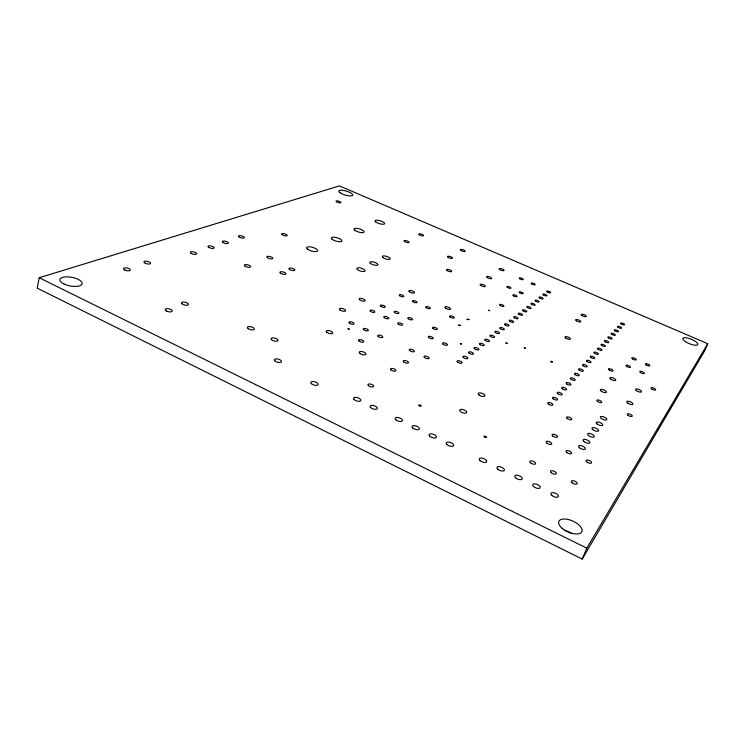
<?xml version="1.0" encoding="UTF-8"?>
<svg xmlns="http://www.w3.org/2000/svg" width="745" height="745" viewBox="0 0 745 745"><rect width="100%" height="100%" fill="white"/><g stroke="black" fill="none" stroke-linecap="round" stroke-linejoin="round"><path stroke-width="1.12" d="M39.187 277.727L37.25 288.166L582.19 559.095L704.546 351.035L707.75 343.715L339.394 185.905L39.187 277.727L586.837 548.162L707.75 343.715M582.19 559.095L586.837 548.162M564.142 530.254A12.563 6.053 24.3 0 1 571.955 533.699M552.324 361.94C550.304 362.973 549.931 359.807 552.324 361.94M525.43 348.204L524.312 347.822L525.43 348.204M507.373 343.417C505.259 344.395 505.063 341.34 507.373 343.417M489.595 310.656L488.543 310.293L489.595 310.656M461.481 343.994L460.289 343.715L461.481 343.994M469.033 319.642L467.068 319.177L469.033 319.642M460.652 325.556L458.65 325.081L460.652 325.556M349.247 329.094L347.971 328.796L349.247 329.094M426.205 307.676A2.431 0.857 18.2 0 0 430.2 308.626A2.431 0.857 18.2 0 0 427.779 306.698A2.431 0.857 18.2 0 0 426.205 307.676M412.879 301.669A2.421 0.857 18 0 0 416.874 302.628A2.421 0.857 18 0 0 414.499 300.71A2.421 0.857 18 0 0 412.879 301.669M399.655 295.709A2.412 0.847 17.7 0 0 403.641 296.659A2.412 0.847 17.7 0 0 401.313 294.769A2.412 0.847 17.7 0 0 399.655 295.709M349.349 323.051A2.654 1.024 16.8 0 0 353.773 324.066A2.654 1.024 16.8 0 0 351.351 321.915A2.654 1.024 16.8 0 0 349.349 323.051M363.681 329.709A2.663 1.034 17.1 0 0 368.114 330.724A2.663 1.034 17.1 0 0 365.637 328.545A2.663 1.034 17.1 0 0 363.681 329.709M378.125 336.414A2.673 1.043 17.4 0 0 382.558 337.429A2.673 1.043 17.4 0 0 380.034 335.222A2.673 1.043 17.4 0 0 378.125 336.414M398.23 324.047A2.57 0.959 17.8 0 0 402.477 325.034A2.57 0.959 17.8 0 0 400 322.948A2.57 0.959 17.8 0 0 398.23 324.047M384.262 317.64A2.561 0.95 17.5 0 0 388.508 318.627A2.561 0.95 17.5 0 0 386.078 316.56A2.561 0.95 17.5 0 0 384.262 317.64M370.405 311.28A2.552 0.95 17.2 0 0 374.642 312.267A2.552 0.95 17.2 0 0 372.249 310.227A2.552 0.95 17.2 0 0 370.405 311.28M531.707 283.92A2.123 0.652 19.7 0 0 535.106 284.767A2.123 0.652 19.7 0 0 532.768 283.128A2.123 0.652 19.7 0 0 531.707 283.92M519.777 278.76A2.114 0.643 19.5 0 0 523.176 279.608A2.114 0.643 19.5 0 0 520.885 277.987A2.114 0.643 19.5 0 0 519.777 278.76M507.336 287.374A2.179 0.689 19.4 0 0 510.856 288.24A2.179 0.689 19.4 0 0 508.509 286.555A2.179 0.689 19.4 0 0 507.336 287.374M519.61 292.729A2.188 0.698 19.7 0 0 523.13 293.595A2.188 0.698 19.7 0 0 520.746 291.891A2.188 0.698 19.7 0 0 519.61 292.729M443.014 344.143A2.598 0.987 18.8 0 0 447.27 345.131A2.598 0.987 18.8 0 0 444.644 342.961A2.598 0.987 18.8 0 0 443.014 344.143M428.72 337.587A2.589 0.978 18.5 0 0 432.975 338.575A2.589 0.978 18.5 0 0 430.396 336.433A2.589 0.978 18.5 0 0 428.72 337.587M409.685 350.597A2.691 1.052 18.2 0 0 414.127 351.612A2.691 1.052 18.2 0 0 411.491 349.349A2.691 1.052 18.2 0 0 409.685 350.597M424.482 357.47A2.701 1.062 18.5 0 0 428.924 358.475A2.701 1.062 18.5 0 0 426.242 356.185A2.701 1.062 18.5 0 0 424.482 357.47M390.948 369.911A2.831 1.164 17.9 0 0 395.623 370.954A2.831 1.164 17.9 0 0 392.913 368.524A2.831 1.164 17.9 0 0 390.948 369.911M368.393 385.603A2.952 1.267 17.5 0 0 373.301 386.683A2.952 1.267 17.5 0 0 370.544 384.094A2.952 1.267 17.5 0 0 368.393 385.603M572.123 482.741A3.157 1.388 23.3 0 0 577.086 483.766A3.157 1.388 23.3 0 0 573.52 480.73A3.157 1.388 23.3 0 0 572.123 482.741M586.799 461.919A3.017 1.267 23.1 0 0 591.53 462.924A3.017 1.267 23.1 0 0 588.075 460.084A3.017 1.267 23.1 0 0 586.799 461.919M551.235 472.73A3.129 1.378 22.7 0 0 556.189 473.764A3.129 1.378 22.7 0 0 552.706 470.775A3.129 1.378 22.7 0 0 551.235 472.73M408.269 318.748A2.524 0.931 18 0 0 412.423 319.717A2.524 0.931 18 0 0 409.964 317.687A2.524 0.931 18 0 0 408.269 318.748M565.706 338.025A2.905 0.978 20.8 0 0 570.316 339.124A2.905 0.978 20.8 0 0 567.029 336.74A2.905 0.978 20.8 0 0 565.706 338.025M576.332 320.769A2.775 0.885 20.7 0 0 580.709 321.831A2.775 0.885 20.7 0 0 577.543 319.605A2.775 0.885 20.7 0 0 576.332 320.769M581.947 315.489A2.729 0.857 20.7 0 0 586.24 316.532A2.729 0.857 20.7 0 0 583.121 314.362A2.729 0.857 20.7 0 0 581.947 315.489M282.066 234.619A2.85 0.931 15.5 0 0 286.853 235.792A2.85 0.931 15.5 0 0 284.46 233.753A2.85 0.931 15.5 0 0 282.066 234.619M566.759 452.466A2.999 1.257 22.6 0 0 571.48 453.472A2.999 1.257 22.6 0 0 568.109 450.678A2.999 1.257 22.6 0 0 566.759 452.466M530.561 462.831A3.101 1.369 22.1 0 0 535.506 463.874A3.101 1.369 22.1 0 0 532.116 460.931A3.101 1.369 22.1 0 0 530.561 462.831M546.914 443.107A2.971 1.248 22.1 0 0 551.635 444.113A2.971 1.248 22.1 0 0 548.339 441.366A2.971 1.248 22.1 0 0 546.914 443.107M552.771 436.039A2.924 1.211 22 0 0 557.4 437.045A2.924 1.211 22 0 0 554.15 434.354A2.924 1.211 22 0 0 552.771 436.039M567.271 418.55A2.803 1.108 22 0 0 571.704 419.528A2.803 1.108 22 0 0 568.537 416.995A2.803 1.108 22 0 0 567.271 418.55M609.112 369.995A2.477 0.857 21.9 0 0 612.967 370.898A2.477 0.857 21.9 0 0 610.081 368.794A2.477 0.857 21.9 0 0 609.112 369.995M651.791 389.03A2.524 0.866 22.7 0 0 655.656 389.924A2.524 0.866 22.7 0 0 652.629 387.754A2.524 0.866 22.7 0 0 651.791 389.03M513.389 295.774A2.216 0.708 19.6 0 0 516.956 296.65A2.216 0.708 19.6 0 0 514.562 294.908A2.216 0.708 19.6 0 0 513.389 295.774M500.1 305.403A2.291 0.764 19.5 0 0 503.797 306.297A2.291 0.764 19.5 0 0 501.348 304.481A2.291 0.764 19.5 0 0 500.1 305.403M267.222 257.546A3.092 1.08 15.1 0 0 272.409 258.785A3.092 1.08 15.1 0 0 269.867 256.513A3.092 1.08 15.1 0 0 267.222 257.546M359.639 299.769A3.138 1.145 16.9 0 0 364.864 300.999A3.138 1.145 16.9 0 0 361.958 298.531A3.138 1.145 16.9 0 0 359.639 299.769M403.706 361.93A2.756 1.108 18.1 0 0 408.26 362.955A2.756 1.108 18.1 0 0 405.578 360.608A2.756 1.108 18.1 0 0 403.706 361.93M358.941 340.977A2.729 1.08 17 0 0 363.486 342.011A2.729 1.08 17 0 0 360.962 339.739A2.729 1.08 17 0 0 358.941 340.977M450.11 317.007A2.44 0.866 18.7 0 0 454.096 317.947A2.44 0.866 18.7 0 0 451.619 315.982A2.44 0.866 18.7 0 0 450.11 317.007M433.022 328.461A2.533 0.931 18.5 0 0 437.175 329.43A2.533 0.931 18.5 0 0 434.642 327.362A2.533 0.931 18.5 0 0 433.022 328.461M419.23 234.74A2.561 0.764 17.8 0 0 423.449 235.802A2.561 0.764 17.8 0 0 420.916 233.958A2.561 0.764 17.8 0 0 419.23 234.74M499.718 269.541A2.626 0.801 19.2 0 0 503.965 270.593A2.626 0.801 19.2 0 0 501.161 268.61A2.626 0.801 19.2 0 0 499.718 269.541M404.461 241.492A2.645 0.81 17.6 0 0 408.819 242.581A2.645 0.81 17.6 0 0 406.258 240.663A2.645 0.81 17.6 0 0 404.461 241.492M487.137 277.522A2.701 0.847 19.1 0 0 491.523 278.611A2.701 0.847 19.1 0 0 488.664 276.544A2.701 0.847 19.1 0 0 487.137 277.522M445.408 308.085A2.999 1.052 18.6 0 0 450.315 309.259A2.999 1.052 18.6 0 0 447.27 306.865A2.999 1.052 18.6 0 0 445.408 308.085M480.665 285.391A2.766 0.894 19 0 0 485.163 286.499A2.766 0.894 19 0 0 482.248 284.357A2.766 0.894 19 0 0 480.665 285.391M409.35 291.77A2.971 1.024 17.9 0 0 414.248 292.943A2.971 1.024 17.9 0 0 411.342 290.625A2.971 1.024 17.9 0 0 409.35 291.77M166.573 311.112A3.669 1.481 12.6 0 0 172.235 311.065A3.669 1.481 12.6 0 0 167.15 308.616A3.669 1.481 12.6 0 0 166.573 311.112M336.451 201.709A2.505 0.726 16.5 0 0 340.614 202.77A2.505 0.726 16.5 0 0 338.37 201.066A2.505 0.726 16.5 0 0 336.451 201.709M181.808 303.681A3.576 1.415 13 0 0 187.852 305.05A3.576 1.415 13 0 0 185.254 302.284A3.576 1.415 13 0 0 181.808 303.681M448.052 257.249A2.607 0.81 18.3 0 0 452.327 258.31A2.607 0.81 18.3 0 0 449.673 256.364A2.607 0.81 18.3 0 0 448.052 257.249M460.904 250.367A2.533 0.764 18.5 0 0 465.038 251.4A2.533 0.764 18.5 0 0 462.431 249.538A2.533 0.764 18.5 0 0 460.904 250.367M280.306 273.015A3.11 1.117 15.3 0 0 285.521 274.253A3.11 1.117 15.3 0 0 282.923 271.906A3.11 1.117 15.3 0 0 280.306 273.015M289.33 269.252A3.064 1.08 15.5 0 0 294.461 270.472A3.064 1.08 15.5 0 0 291.863 268.181A3.064 1.08 15.5 0 0 289.33 269.252M247.759 328.284A3.557 1.453 14.5 0 0 253.756 329.635A3.557 1.453 14.5 0 0 250.907 326.757A3.557 1.453 14.5 0 0 247.759 328.284M271.506 339.664A3.567 1.471 15 0 0 277.512 341.005A3.567 1.471 15 0 0 274.551 338.062A3.567 1.471 15 0 0 271.506 339.664M547.221 291.947A2.142 0.661 20 0 0 550.639 292.785A2.142 0.661 20 0 0 548.255 291.127A2.142 0.661 20 0 0 547.221 291.947M543.412 294.927A2.16 0.67 20 0 0 546.867 295.774A2.16 0.67 20 0 0 544.465 294.089A2.16 0.67 20 0 0 543.412 294.927M539.52 297.972A2.188 0.689 20 0 0 543.012 298.829A2.188 0.689 20 0 0 540.6 297.115A2.188 0.689 20 0 0 539.52 297.972M535.543 301.082A2.207 0.708 20 0 0 539.082 301.949A2.207 0.708 20 0 0 536.642 300.207A2.207 0.708 20 0 0 535.543 301.082M531.474 304.258A2.235 0.717 19.9 0 0 535.059 305.133A2.235 0.717 19.9 0 0 532.601 303.373A2.235 0.717 19.9 0 0 531.474 304.258M527.32 307.517A2.254 0.736 19.9 0 0 530.943 308.393A2.254 0.736 19.9 0 0 528.475 306.605A2.254 0.736 19.9 0 0 527.32 307.517M523.074 310.842A2.282 0.754 19.9 0 0 526.734 311.727A2.282 0.754 19.9 0 0 524.247 309.911A2.282 0.754 19.9 0 0 523.074 310.842M518.725 314.241A2.309 0.773 19.8 0 0 522.441 315.135A2.309 0.773 19.8 0 0 519.926 313.291A2.309 0.773 19.8 0 0 518.725 314.241M514.274 317.724A2.337 0.792 19.8 0 0 518.036 318.627A2.337 0.792 19.8 0 0 515.512 316.746A2.337 0.792 19.8 0 0 514.274 317.724M419.053 405.671A1.285 0.559 18.8 0 0 421.158 406.127A1.285 0.559 18.8 0 0 419.901 404.982A1.285 0.559 18.8 0 0 419.053 405.671M484.371 436.887A1.304 0.568 20.7 0 0 486.485 437.343A1.304 0.568 20.7 0 0 485.116 436.123A1.304 0.568 20.7 0 0 484.371 436.887M505.063 324.932A2.384 0.829 19.7 0 0 508.919 325.844A2.384 0.829 19.7 0 0 506.358 323.907A2.384 0.829 19.7 0 0 505.063 324.932M500.295 328.666A2.412 0.847 19.7 0 0 504.197 329.588A2.412 0.847 19.7 0 0 501.618 327.614A2.412 0.847 19.7 0 0 500.295 328.666M495.406 332.494A2.449 0.866 19.7 0 0 499.364 333.425A2.449 0.866 19.7 0 0 496.766 331.413A2.449 0.866 19.7 0 0 495.406 332.494M490.396 336.405A2.477 0.885 19.6 0 0 494.41 337.345A2.477 0.885 19.6 0 0 491.784 335.306A2.477 0.885 19.6 0 0 490.396 336.405M485.265 340.428A2.505 0.913 19.6 0 0 489.325 341.368A2.505 0.913 19.6 0 0 486.69 339.301A2.505 0.913 19.6 0 0 485.265 340.428M480.004 344.544A2.533 0.931 19.5 0 0 484.129 345.494A2.533 0.931 19.5 0 0 481.466 343.389A2.533 0.931 19.5 0 0 480.004 344.544M474.612 348.762A2.57 0.959 19.5 0 0 478.784 349.731A2.57 0.959 19.5 0 0 476.111 347.58A2.57 0.959 19.5 0 0 474.612 348.762M469.08 353.093A2.598 0.987 19.4 0 0 473.308 354.071A2.598 0.987 19.4 0 0 470.617 351.882A2.598 0.987 19.4 0 0 469.08 353.093M463.399 357.535A2.635 1.006 19.3 0 0 467.692 358.522A2.635 1.006 19.3 0 0 464.973 356.287A2.635 1.006 19.3 0 0 463.399 357.535M457.57 362.098A2.673 1.034 19.3 0 0 461.919 363.094A2.673 1.034 19.3 0 0 459.181 360.822A2.673 1.034 19.3 0 0 457.57 362.098M548.46 404.051A2.756 1.08 21.5 0 0 552.837 405.029A2.756 1.08 21.5 0 0 549.773 402.579A2.756 1.08 21.5 0 0 548.46 404.051M553.209 398.817A2.719 1.052 21.5 0 0 557.521 399.786A2.719 1.052 21.5 0 0 554.494 397.392A2.719 1.052 21.5 0 0 553.209 398.817M557.837 393.723A2.682 1.024 21.5 0 0 562.084 394.682A2.682 1.024 21.5 0 0 559.085 392.336A2.682 1.024 21.5 0 0 557.837 393.723M562.335 388.769A2.645 0.996 21.5 0 0 566.535 389.719A2.645 0.996 21.5 0 0 563.555 387.409A2.645 0.996 21.5 0 0 562.335 388.769M566.731 383.936A2.617 0.969 21.5 0 0 570.866 384.876A2.617 0.969 21.5 0 0 567.913 382.613A2.617 0.969 21.5 0 0 566.731 383.936M571.005 379.224A2.58 0.941 21.4 0 0 575.084 380.155A2.58 0.941 21.4 0 0 572.16 377.929A2.58 0.941 21.4 0 0 571.005 379.224M575.168 374.633A2.552 0.922 21.4 0 0 579.2 375.554A2.552 0.922 21.4 0 0 576.295 373.375A2.552 0.922 21.4 0 0 575.168 374.633M579.238 370.153A2.514 0.894 21.4 0 0 583.205 371.075A2.514 0.894 21.4 0 0 580.336 368.924A2.514 0.894 21.4 0 0 579.238 370.153M583.205 365.786A2.486 0.875 21.4 0 0 587.125 366.698A2.486 0.875 21.4 0 0 584.276 364.584A2.486 0.875 21.4 0 0 583.205 365.786M587.079 361.521A2.459 0.857 21.4 0 0 590.943 362.424A2.459 0.857 21.4 0 0 588.122 360.356A2.459 0.857 21.4 0 0 587.079 361.521M590.85 357.358A2.431 0.838 21.4 0 0 594.668 358.261A2.431 0.838 21.4 0 0 591.875 356.222A2.431 0.838 21.4 0 0 590.85 357.358M509.729 321.281A2.356 0.81 19.8 0 0 513.529 322.194A2.356 0.81 19.8 0 0 510.986 320.285A2.356 0.81 19.8 0 0 509.729 321.281M594.538 353.298A2.403 0.81 21.4 0 0 598.31 354.192A2.403 0.81 21.4 0 0 595.534 352.18A2.403 0.81 21.4 0 0 594.538 353.298M598.142 349.331A2.375 0.792 21.4 0 0 601.867 350.215A2.375 0.792 21.4 0 0 599.11 348.241A2.375 0.792 21.4 0 0 598.142 349.331M601.662 345.457A2.347 0.773 21.4 0 0 605.34 346.332A2.347 0.773 21.4 0 0 602.612 344.386A2.347 0.773 21.4 0 0 601.662 345.457M605.098 341.666A2.319 0.764 21.4 0 0 608.73 342.532A2.319 0.764 21.4 0 0 606.03 340.623A2.319 0.764 21.4 0 0 605.098 341.666M608.46 337.96A2.3 0.745 21.4 0 0 612.055 338.826A2.3 0.745 21.4 0 0 609.373 336.945A2.3 0.745 21.4 0 0 608.46 337.96M611.747 334.347A2.272 0.726 21.4 0 0 615.296 335.194A2.272 0.726 21.4 0 0 612.632 333.35A2.272 0.726 21.4 0 0 611.747 334.347M614.96 330.799A2.244 0.708 21.4 0 0 618.471 331.655A2.244 0.708 21.4 0 0 615.826 329.83A2.244 0.708 21.4 0 0 614.96 330.799M618.108 327.344A2.226 0.689 21.3 0 0 621.572 328.182A2.226 0.689 21.3 0 0 618.955 326.394A2.226 0.689 21.3 0 0 618.108 327.344M621.181 323.954A2.198 0.68 21.3 0 0 624.608 324.792A2.198 0.68 21.3 0 0 622.01 323.023A2.198 0.68 21.3 0 0 621.181 323.954M357.451 269.588A4.34 1.481 16.9 0 0 364.668 271.329A4.34 1.481 16.9 0 0 360.654 268.051A4.34 1.481 16.9 0 0 357.451 269.588M370.516 263.451A4.237 1.406 17.1 0 0 377.547 265.164A4.237 1.406 17.1 0 0 373.571 261.989A4.237 1.406 17.1 0 0 370.516 263.451M383.014 257.584A4.135 1.341 17.3 0 0 389.868 259.26A4.135 1.341 17.3 0 0 385.929 256.187A4.135 1.341 17.3 0 0 383.014 257.584M478.988 394.878A3.511 1.434 20 0 0 484.697 396.135A3.511 1.434 20 0 0 481.009 393.025A3.511 1.434 20 0 0 478.988 394.878M460.475 411.529A3.669 1.555 19.9 0 0 466.445 412.823A3.669 1.555 19.9 0 0 462.673 409.517A3.669 1.555 19.9 0 0 460.475 411.529M626.62 366.4A2.431 0.82 22 0 0 630.391 367.285A2.431 0.82 22 0 0 627.514 365.236A2.431 0.82 22 0 0 626.62 366.4M640.514 372.556A2.44 0.82 22.3 0 0 644.285 373.441A2.44 0.82 22.3 0 0 641.37 371.364A2.44 0.82 22.3 0 0 640.514 372.556M632.496 358.904A2.375 0.782 22 0 0 636.174 359.779A2.375 0.782 22 0 0 633.352 357.786A2.375 0.782 22 0 0 632.496 358.904M646.111 364.901A2.393 0.792 22.2 0 0 649.798 365.767A2.393 0.792 22.2 0 0 646.93 363.765A2.393 0.792 22.2 0 0 646.111 364.901M628.044 415.31A2.701 1.006 22.9 0 0 632.216 416.25A2.701 1.006 22.9 0 0 629.031 413.847A2.701 1.006 22.9 0 0 628.044 415.31M597.564 401.443A2.663 0.996 22.2 0 0 601.727 402.384A2.663 0.996 22.2 0 0 598.654 400.037A2.663 0.996 22.2 0 0 597.564 401.443M359.826 353.279A3.492 1.425 17.1 0 0 365.646 354.592A3.492 1.425 17.1 0 0 362.405 351.64A3.492 1.425 17.1 0 0 359.826 353.279M311.336 383.61A3.818 1.686 16 0 0 317.733 384.997A3.818 1.686 16 0 0 314.399 381.673A3.818 1.686 16 0 0 311.336 383.61M222.671 242.218A3.11 1.071 14.3 0 0 227.905 243.475A3.11 1.071 14.3 0 0 225.502 241.25A3.11 1.071 14.3 0 0 222.671 242.218M238.791 236.798A3.027 1.015 14.6 0 0 243.876 238.037A3.027 1.015 14.6 0 0 241.492 235.876A3.027 1.015 14.6 0 0 238.791 236.798M190.692 252.974A3.269 1.164 13.6 0 0 196.196 254.278A3.269 1.164 13.6 0 0 193.793 251.912A3.269 1.164 13.6 0 0 190.692 252.974M208.339 247.033A3.176 1.108 14 0 0 213.694 248.318A3.176 1.108 14 0 0 211.291 246.027A3.176 1.108 14 0 0 208.339 247.033M395.791 419.761A3.855 1.732 18.4 0 0 402.17 421.111A3.855 1.732 18.4 0 0 398.445 417.591A3.855 1.732 18.4 0 0 395.791 419.761M412.711 427.956A3.874 1.751 18.9 0 0 419.1 429.306A3.874 1.751 18.9 0 0 415.291 425.74A3.874 1.751 18.9 0 0 412.711 427.956M429.781 436.235A3.893 1.769 19.4 0 0 436.179 437.585A3.893 1.769 19.4 0 0 432.286 433.963A3.893 1.769 19.4 0 0 429.781 436.235M447.019 444.588A3.921 1.779 20 0 0 453.416 445.929A3.921 1.779 20 0 0 449.431 442.26A3.921 1.779 20 0 0 447.019 444.588M480.078 460.615A3.958 1.807 21 0 0 486.494 461.947A3.958 1.807 21 0 0 482.341 458.175A3.958 1.807 21 0 0 480.078 460.615M497.781 469.192A3.986 1.825 21.5 0 0 504.197 470.514A3.986 1.825 21.5 0 0 499.951 466.696A3.986 1.825 21.5 0 0 497.781 469.192M515.642 477.843A4.014 1.835 22 0 0 522.059 479.165A4.014 1.835 22 0 0 517.728 475.291A4.014 1.835 22 0 0 515.642 477.843M533.671 486.587A4.042 1.844 22.6 0 0 540.097 487.9A4.042 1.844 22.6 0 0 535.664 483.971A4.042 1.844 22.6 0 0 533.671 486.587M551.868 495.406A4.07 1.863 23.1 0 0 558.303 496.71A4.07 1.863 23.1 0 0 553.768 492.734A4.07 1.863 23.1 0 0 551.868 495.406M375.825 221.991A5.075 1.518 17.1 0 0 384.234 224.105A5.075 1.518 17.1 0 0 379.438 220.529A5.075 1.518 17.1 0 0 375.825 221.991M354.834 230.289A5.28 1.639 16.8 0 0 363.607 232.477A5.28 1.639 16.8 0 0 358.736 228.706A5.28 1.639 16.8 0 0 354.834 230.289M332.13 239.275A5.504 1.769 16.4 0 0 341.312 241.529A5.504 1.769 16.4 0 0 336.358 237.553A5.504 1.769 16.4 0 0 332.13 239.275M307.406 249.054A5.755 1.928 16 0 0 317.035 251.391A5.755 1.928 16 0 0 312.015 247.182A5.755 1.928 16 0 0 307.406 249.054M145.322 263.283A3.418 1.257 12.5 0 0 150.63 263.404A3.418 1.257 12.5 0 0 145.955 261.197A3.418 1.257 12.5 0 0 145.322 263.283M124.825 270.044A3.52 1.322 12 0 0 130.338 270.137A3.52 1.322 12 0 0 125.57 267.865A3.52 1.322 12 0 0 124.825 270.044M274.831 360.841A3.697 1.583 15.1 0 0 281.061 362.21A3.697 1.583 15.1 0 0 277.978 359.081A3.697 1.583 15.1 0 0 274.831 360.841M326.701 332.158A3.38 1.341 16.3 0 0 332.354 333.443A3.38 1.341 16.3 0 0 329.346 330.678A3.38 1.341 16.3 0 0 326.701 332.158M380.863 306.251A2.505 0.913 17.4 0 0 385.016 307.229A2.505 0.913 17.4 0 0 382.641 305.236A2.505 0.913 17.4 0 0 380.863 306.251M394.515 312.472A2.514 0.922 17.7 0 0 398.668 313.449A2.514 0.922 17.7 0 0 396.256 311.438A2.514 0.922 17.7 0 0 394.515 312.472M63.93 283.966A11.333 4.396 10.6 0 0 82.025 284.096A11.333 4.396 10.6 0 0 67.031 276.833A11.333 4.396 10.6 0 0 63.93 283.966M561.963 528.168A12.609 5.96 24.1 0 0 581.696 531.986A12.609 5.96 24.1 0 0 567.439 519.33A12.609 5.96 24.1 0 0 561.963 528.168M339.906 192.657A7.273 2.058 16.6 0 0 352.003 195.749A7.273 2.058 16.6 0 0 345.391 190.841A7.273 2.058 16.6 0 0 339.906 192.657M685.493 341.685A8.121 2.421 22.3 0 0 697.795 344.665A8.121 2.421 22.3 0 0 687.728 338.081A8.121 2.421 22.3 0 0 685.493 341.685M447.037 270.528A2.747 0.875 18.4 0 0 451.526 271.627A2.747 0.875 18.4 0 0 448.741 269.55A2.747 0.875 18.4 0 0 447.037 270.528M244.788 265.89A3.204 1.145 14.6 0 0 250.18 267.166A3.204 1.145 14.6 0 0 247.629 264.782A3.204 1.145 14.6 0 0 244.788 265.89M339.897 309.846A3.25 1.229 16.6 0 0 345.326 311.103A3.25 1.229 16.6 0 0 342.393 308.514A3.25 1.229 16.6 0 0 339.897 309.846M636.5 390.706A3.194 1.117 22.6 0 0 641.426 391.842A3.194 1.117 22.6 0 0 637.627 389.076A3.194 1.117 22.6 0 0 636.5 390.706M627.737 403.12A3.297 1.192 22.7 0 0 632.822 404.274A3.297 1.192 22.7 0 0 628.938 401.378A3.297 1.192 22.7 0 0 627.737 403.12M610.788 379.186A3.157 1.108 22 0 0 615.705 380.322A3.157 1.108 22 0 0 612.018 377.622A3.157 1.108 22 0 0 610.788 379.186M601.234 391.144A3.259 1.183 22.1 0 0 606.328 392.298A3.259 1.183 22.1 0 0 602.547 389.467A3.259 1.183 22.1 0 0 601.234 391.144M579.498 447.81A3.688 1.518 22.7 0 0 585.281 449.058A3.688 1.518 22.7 0 0 581.081 445.631A3.688 1.518 22.7 0 0 579.498 447.81M584.108 441.608A3.641 1.481 22.7 0 0 589.817 442.847A3.641 1.481 22.7 0 0 585.654 439.494A3.641 1.481 22.7 0 0 584.108 441.608M588.597 435.592A3.585 1.434 22.7 0 0 594.212 436.812A3.585 1.434 22.7 0 0 590.096 433.534A3.585 1.434 22.7 0 0 588.597 435.592M592.955 429.735A3.539 1.397 22.6 0 0 598.496 430.945A3.539 1.397 22.6 0 0 594.417 427.732A3.539 1.397 22.6 0 0 592.955 429.735M597.201 424.035A3.492 1.36 22.6 0 0 602.658 425.246A3.492 1.36 22.6 0 0 598.626 422.089A3.492 1.36 22.6 0 0 597.201 424.035M601.327 418.494A3.446 1.322 22.5 0 0 606.709 419.696A3.446 1.322 22.5 0 0 602.714 416.604A3.446 1.322 22.5 0 0 601.327 418.494M354.145 399.571A3.818 1.695 17.2 0 0 360.515 400.94A3.818 1.695 17.2 0 0 356.995 397.541A3.818 1.695 17.2 0 0 354.145 399.571M370.693 407.59A3.837 1.714 17.7 0 0 377.063 408.958A3.837 1.714 17.7 0 0 373.459 405.513A3.837 1.714 17.7 0 0 370.693 407.59"/></g></svg>
